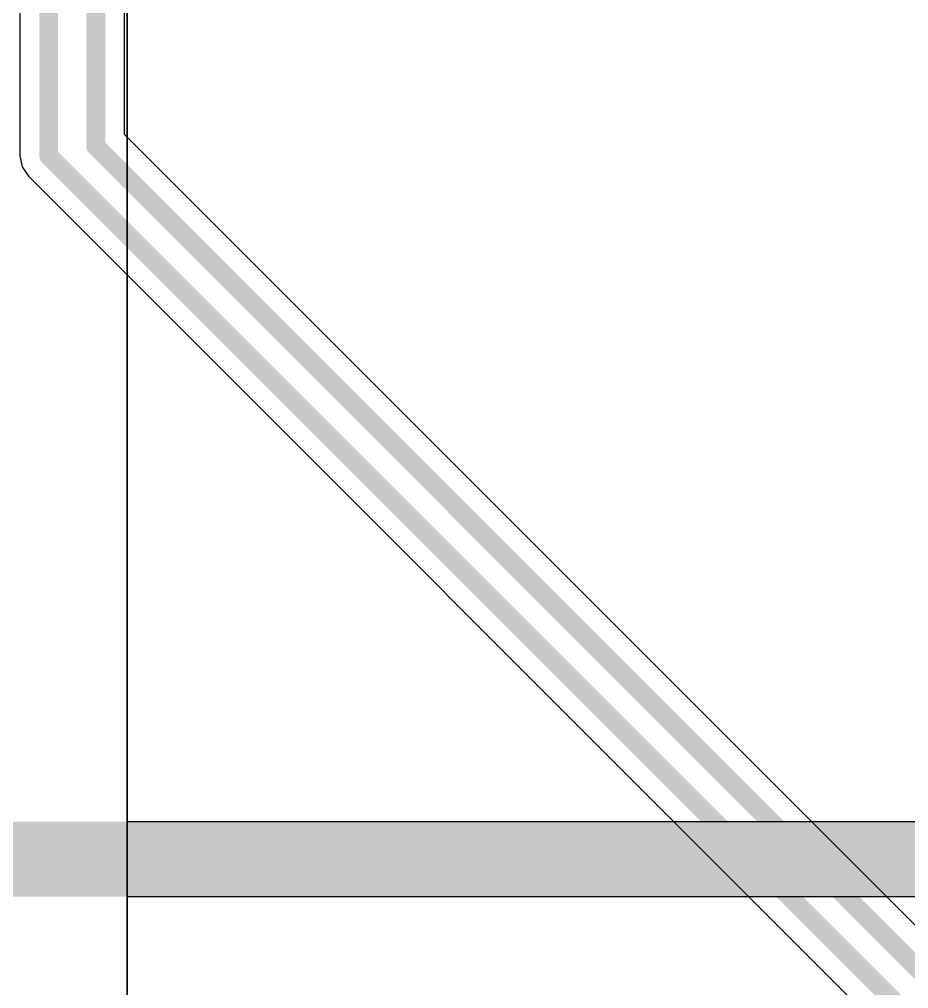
# Model space of a CAD drawing. Header units: inches. Extents: x -5 to 179, y -47 to 8.
# Drawn here: x 27.19 to 36.64, y -18.4 to -8.1 of the extents above; entities that cross this region are included whole.
import ezdxf

# ---------------------------------------------------------------- set-up
doc = ezdxf.new("R2010")
doc.units = ezdxf.units.IN
for name, color, linetype in [('Bottom Layer', 5, 'Continuous'), ('Mechanical 1', 6, 'Continuous'), ('Top Overlay', 2, 'Continuous'), ('Top Solder', 216, 'Continuous')]:
    doc.layers.add(name, color=color, linetype=linetype)

msp = doc.modelspace()

# ---------------------------------------------------------------- linework, layer by layer
at = {"layer": 'Bottom Layer'}
for p, q in [((28.306, -9.323), (28.306, -3.801)), ((27.194, -4.027), (27.194, -9.55)), ((49.769, -30.786), (28.306, -9.323)), ((27.194, -9.55), (27.194, -9.55)), ((27.194, -9.55), (27.217, -9.667)), ((27.217, -9.667), (27.284, -9.766)), ((27.284, -9.766), (49.309, -31.791))]:
    msp.add_line(p, q, dxfattribs=at)
for points in [[(28, -9.45, 0.2, 0.2, 0), (28, -3.4, 0.2, 0.2, 0)], [(27.5, -9.55, 0.2, 0.2, 0), (27.5, -3.9, 0.2, 0.2, 0)], [(28, -9.45, 0.2, 0.2, 0), (49.642, -31.092, 0.2, 0.2, 0)], [(27.5, -9.55, 0.2, 0.2, 0), (49.525, -31.575, 0.2, 0.2, 0)]]:
    msp.add_lwpolyline(points, format="xyseb", dxfattribs=at)
for points in [[(27.95, -9.45, 0.1, 0.1, 1), (28.05, -9.45, 0.1, 0.1, 1)], [(27.95, -9.45, 0.1, 0.1, 1), (28.05, -9.45, 0.1, 0.1, 1)], [(27.45, -9.55, 0.1, 0.1, 1), (27.55, -9.55, 0.1, 0.1, 1)], [(27.45, -9.55, 0.1, 0.1, 1), (27.55, -9.55, 0.1, 0.1, 1)]]:
    msp.add_lwpolyline(points, format="xyseb", close=True, dxfattribs=at)
at = {"layer": 'Mechanical 1'}
msp.add_lwpolyline([(10.075, -17.025, 0.8, 0.8, 0), (38.55, -17.025, 0.8, 0.8, 0)], format="xyseb", dxfattribs=at)
at = {"layer": 'Top Overlay'}
msp.add_line((28.332, -4.164), (28.332, -27.498), dxfattribs=at)
at = {"layer": 'Top Solder'}
for p, q in [((28.332, -27.498), (28.332, -4.164)), ((28.332, -17.425), (28.332, -16.625)), ((28.332, -16.625), (38.55, -16.625)), ((38.384, -17.425), (28.332, -17.425))]:
    msp.add_line(p, q, dxfattribs=at)

doc.saveas('drawing.dxf')
